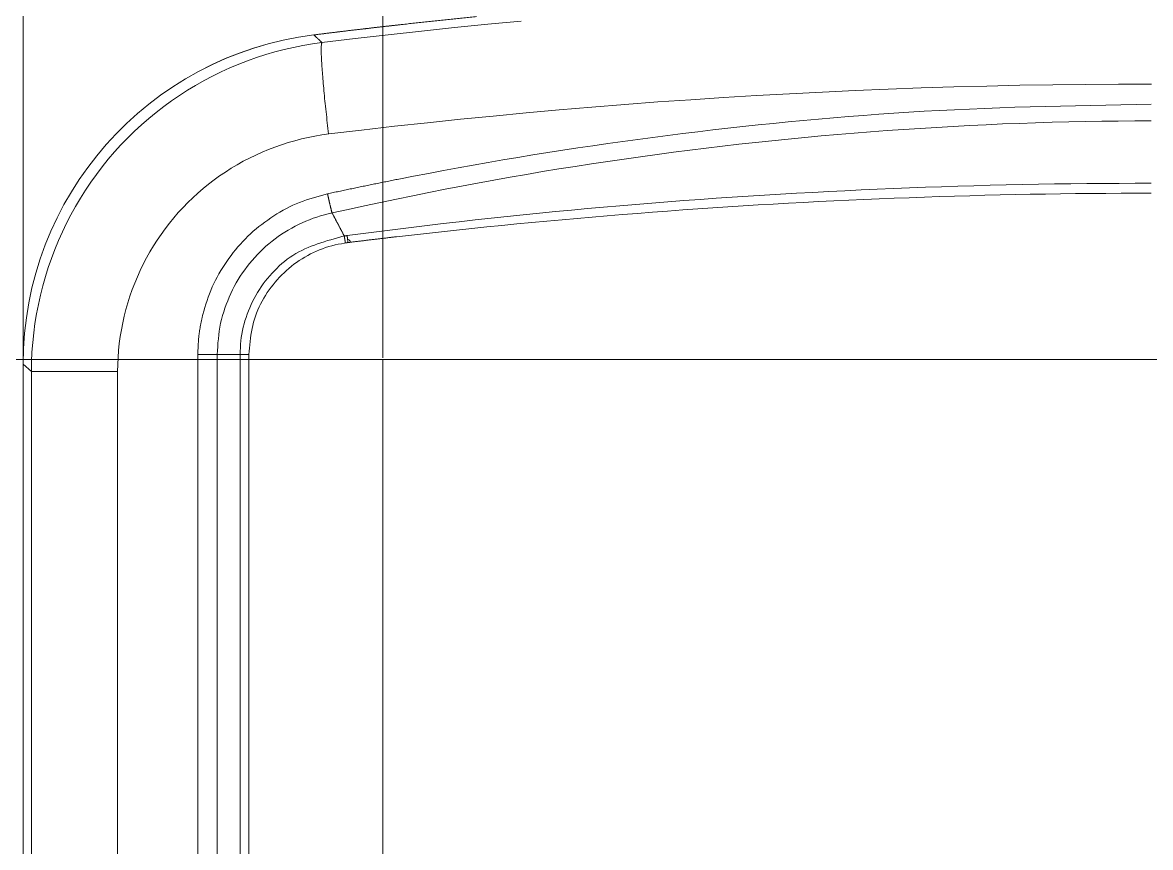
# Model space of a CAD drawing. Header units: inches. Extents: x 0 to 40, y 35.9 to 64.1.
# Drawn here: x 5.11 to 7.827, y 51.388 to 53.375 of the extents above; entities that cross this region are included whole.
import ezdxf

# ---------------------------------------------------------------- set-up
doc = ezdxf.new("R2010")
doc.units = ezdxf.units.IN
doc.header["$MEASUREMENT"] = 0
doc.layers.add('1', color=7, linetype='Continuous')
doc.layers.add('2', color=7, linetype='Continuous')

# ---------------------------------------------------------------- blocks, each defined once
blk = doc.blocks.new('block 726')
at = {"layer": '1', "color": 43, "lineweight": 18, "true_color": 0xccb266}
blk.add_open_spline([(5.8999, 52.8466), (5.8985, 52.8487), (5.897, 52.8506), (5.8954, 52.8526)], degree=3, dxfattribs=at)
blk = doc.blocks.new('block 2891')
at = {"layer": '2', "color": 80, "lineweight": 18, "true_color": 0x3fff00}
blk.add_lwpolyline([(5.1115, 52.5522), (5.1115, 49.2757)], dxfattribs=at)
blk = doc.blocks.new('block 2908')
at = {"layer": '2', "color": 7, "lineweight": 18, "true_color": 0xffffff}
blk.add_lwpolyline([(5.579, 49.7063), (5.579, 52.5751)], dxfattribs=at)
blk = doc.blocks.new('block 2913')
at = {"layer": '2', "color": 7, "lineweight": 18, "true_color": 0xffffff}
blk.add_lwpolyline([(5.655, 52.5751), (5.655, 49.7063)], dxfattribs=at)
blk = doc.blocks.new('block 2914')
at = {"layer": '2', "color": 7, "lineweight": 18, "true_color": 0xffffff}
blk.add_lwpolyline([(5.579, 52.5751), (5.5324, 52.5751)], dxfattribs=at)
blk = doc.blocks.new('block 2916')
at = {"layer": '2', "color": 7, "lineweight": 18, "true_color": 0xffffff}
blk.add_lwpolyline([(5.1115, 52.5522), (5.1313, 52.5346)], dxfattribs=at)
blk = doc.blocks.new('block 2925')
at = {"layer": '2', "color": 7, "lineweight": 18, "true_color": 0xffffff}
blk.add_lwpolyline([(5.3391, 52.5346), (5.1313, 52.5346)], dxfattribs=at)
blk = doc.blocks.new('block 2926')
at = {"layer": '2', "color": 7, "lineweight": 18, "true_color": 0xffffff}
blk.add_lwpolyline([(5.5323, 49.7063), (5.5323, 52.5751)], dxfattribs=at)
blk = doc.blocks.new('block 2929')
at = {"layer": '2', "color": 7, "lineweight": 18, "true_color": 0xffffff}
blk.add_lwpolyline([(5.1115, 49.4211), (5.1115, 52.5522)], dxfattribs=at)
blk = doc.blocks.new('block 2932')
at = {"layer": '2', "color": 7, "lineweight": 18, "true_color": 0xffffff}
blk.add_lwpolyline([(5.9781, 52.563), (9.68, 52.563)], dxfattribs=at)
blk = doc.blocks.new('block 2942')
at = {"layer": '2', "color": 7, "lineweight": 18, "true_color": 0xffffff}
blk.add_lwpolyline([(5.1313, 49.4211), (5.1313, 52.5346)], dxfattribs=at)
blk = doc.blocks.new('block 2944')
at = {"layer": '2', "color": 7, "lineweight": 18, "true_color": 0xffffff}
blk.add_lwpolyline([(5.3391, 52.5346), (5.3391, 49.4027)], dxfattribs=at)
blk = doc.blocks.new('block 2948')
at = {"layer": '2', "color": 7, "lineweight": 18, "true_color": 0xffffff}
blk.add_lwpolyline([(5.9781, 52.563), (5.9781, 49.5341)], dxfattribs=at)
blk = doc.blocks.new('block 2949')
at = {"layer": '2', "color": 7, "lineweight": 18, "true_color": 0xffffff}
blk.add_lwpolyline([(5.6339, 49.7063), (5.6339, 52.5751)], dxfattribs=at)
blk = doc.blocks.new('block 2959')
at = {"layer": '2', "color": 7, "lineweight": 18, "true_color": 0xffffff}
blk.add_open_spline([(6.0117, 53.3688), (5.945, 53.3613), (5.8783, 53.3534), (5.8117, 53.3451)], degree=3, dxfattribs=at)
blk = doc.blocks.new('block 2968')
at = {"layer": '2', "color": 80, "lineweight": 18, "true_color": 0x3fff00}
blk.add_open_spline([(5.8116, 53.3451), (5.4116, 53.2952), (5.1115, 52.9553), (5.1115, 52.5522)], degree=3, dxfattribs=at)
blk = doc.blocks.new('block 2974')
at = {"layer": '2', "color": 7, "lineweight": 18, "true_color": 0xffffff}
blk.add_open_spline([(5.8117, 53.3451), (5.4116, 53.2952), (5.1115, 52.9553), (5.1115, 52.5522)], degree=3, dxfattribs=at)
blk = doc.blocks.new('block 3022')
at = {"layer": '2', "color": 7, "lineweight": 18, "true_color": 0xffffff}
blk.add_lwpolyline([(7.8293, 53.2268), (7.7501, 53.2266), (7.6708, 53.226), (7.5915, 53.2251), (7.5122, 53.2237), (7.433, 53.222), (7.3537, 53.2199), (7.2744, 53.2174), (7.1952, 53.2145), (7.1159, 53.2112), (7.0366, 53.2075), (6.9574, 53.2035), (6.8781, 53.1991), (6.7988, 53.1942), (6.7195, 53.189), (6.6403, 53.1835), (6.561, 53.1775), (6.4817, 53.1711), (6.4025, 53.1644), (6.3232, 53.1573), (6.2439, 53.1497), (6.1647, 53.1418), (6.0854, 53.1336), (6.0061, 53.1249), (5.9268, 53.1158), (5.8476, 53.1064)], dxfattribs=at)
blk = doc.blocks.new('block 3088')
at = {"layer": '2', "color": 7, "lineweight": 18, "true_color": 0xffffff}
blk.add_lwpolyline([(5.8556, 52.9162), (5.8464, 52.914), (5.8372, 52.9117), (5.828, 52.9092), (5.819, 52.9064), (5.81, 52.9033), (5.8012, 52.8999), (5.7924, 52.8963), (5.7837, 52.8925), (5.7751, 52.8885), (5.7667, 52.8842), (5.7583, 52.8797), (5.7501, 52.875), (5.742, 52.87), (5.734, 52.8649), (5.7261, 52.8595), (5.7184, 52.8538), (5.7109, 52.848), (5.7035, 52.842), (5.6963, 52.8358), (5.6892, 52.8294), (5.6824, 52.8227), (5.6757, 52.8159), (5.6692, 52.809), (5.6629, 52.8018), (5.6568, 52.7945), (5.6509, 52.7871), (5.6452, 52.7795), (5.6397, 52.7717), (5.6345, 52.7638), (5.6295, 52.7557), (5.6247, 52.7475), (5.6201, 52.7392), (5.6158, 52.7308), (5.6117, 52.7222), (5.6078, 52.7136), (5.6042, 52.7048), (5.6007, 52.696), (5.5975, 52.6871), (5.5946, 52.678), (5.5918, 52.6689), (5.5894, 52.6597), (5.5872, 52.6505), (5.5854, 52.6412), (5.5838, 52.6318), (5.5826, 52.6224), (5.5816, 52.613), (5.5807, 52.6036), (5.5801, 52.5941), (5.5795, 52.5846), (5.579, 52.5751)], dxfattribs=at)
blk = doc.blocks.new('block 3096')
at = {"layer": '2', "color": 7, "lineweight": 18, "true_color": 0xffffff}
blk.add_open_spline([(5.655, 52.5751), (5.6548, 52.5751), (5.6547, 52.5751), (5.6547, 52.5751), (5.6546, 52.5751), (5.6545, 52.5751), (5.6545, 52.5751), (5.6544, 52.5751), (5.6542, 52.5751), (5.6542, 52.5751), (5.6541, 52.5751), (5.6539, 52.5751), (5.6539, 52.5751), (5.6539, 52.5751), (5.6537, 52.5751), (5.6537, 52.5751), (5.6537, 52.5751), (5.6534, 52.5751), (5.6534, 52.5751), (5.6534, 52.5751), (5.6532, 52.5751), (5.6532, 52.5751), (5.6532, 52.5751), (5.6529, 52.5751), (5.6529, 52.5751), (5.6529, 52.5751), (5.6526, 52.5751), (5.6526, 52.5751), (5.6526, 52.5751), (5.6524, 52.5751), (5.6524, 52.5751), (5.6524, 52.5751), (5.652, 52.5751), (5.652, 52.5751), (5.652, 52.5751), (5.6517, 52.5751), (5.6517, 52.5751), (5.6517, 52.5751), (5.6514, 52.5751), (5.6514, 52.5751), (5.6514, 52.5751), (5.651, 52.5751), (5.651, 52.5751), (5.651, 52.5751), (5.6506, 52.5751), (5.6506, 52.5751), (5.6506, 52.5751), (5.6502, 52.5751), (5.6502, 52.5751), (5.6502, 52.5751), (5.6498, 52.5751), (5.6498, 52.5751), (5.6498, 52.5751), (5.6494, 52.5751), (5.6494, 52.5751), (5.6494, 52.5751), (5.649, 52.5751), (5.649, 52.5751), (5.649, 52.5751), (5.6485, 52.5751), (5.6485, 52.5751), (5.6485, 52.5751), (5.648, 52.5751), (5.648, 52.5751), (5.648, 52.5751), (5.6475, 52.5751), (5.6475, 52.5751), (5.6475, 52.5751), (5.647, 52.5751), (5.647, 52.5751), (5.647, 52.5751), (5.6465, 52.5751), (5.6465, 52.5751), (5.6465, 52.5751), (5.646, 52.5751), (5.646, 52.5751), (5.646, 52.5751), (5.6454, 52.5751), (5.6454, 52.5751), (5.6454, 52.5751), (5.6449, 52.5751), (5.6449, 52.5751), (5.6449, 52.5751), (5.6443, 52.5751), (5.6443, 52.5751), (5.6443, 52.5751), (5.6437, 52.5751), (5.6437, 52.5751), (5.6437, 52.5751), (5.6431, 52.5751), (5.6431, 52.5751), (5.6431, 52.5751), (5.6425, 52.5751), (5.6425, 52.5751), (5.6425, 52.5751), (5.6418, 52.5751), (5.6418, 52.5751), (5.6418, 52.5751), (5.6412, 52.5751), (5.6412, 52.5751), (5.6412, 52.5751), (5.6405, 52.5751), (5.6405, 52.5751), (5.6405, 52.5751), (5.6398, 52.5751), (5.6398, 52.5751), (5.6398, 52.5751), (5.6392, 52.5751), (5.6392, 52.5751), (5.6392, 52.5751), (5.6384, 52.5751), (5.6384, 52.5751), (5.6384, 52.5751), (5.6377, 52.5751), (5.6377, 52.5751), (5.6377, 52.5751), (5.637, 52.5751), (5.637, 52.5751), (5.637, 52.5751), (5.6362, 52.5751), (5.6362, 52.5751), (5.6362, 52.5751), (5.6355, 52.5751), (5.6355, 52.5751), (5.6355, 52.5751), (5.6347, 52.5751), (5.6347, 52.5751), (5.6347, 52.5751), (5.6339, 52.5751), (5.6339, 52.5751)], degree=3, knots=[0, 0, 0, 0, 1, 1, 1, 2, 2, 2, 3, 3, 3, 4, 4, 4, 5, 5, 5, 6, 6, 6, 7, 7, 7, 8, 8, 8, 9, 9, 9, 10, 10, 10, 11, 11, 11, 12, 12, 12, 13, 13, 13, 14, 14, 14, 15, 15, 15, 16, 16, 16, 17, 17, 17, 18, 18, 18, 19, 19, 19, 20, 20, 20, 21, 21, 21, 22, 22, 22, 23, 23, 23, 24, 24, 24, 25, 25, 25, 26, 26, 26, 27, 27, 27, 28, 28, 28, 29, 29, 29, 30, 30, 30, 31, 31, 31, 32, 32, 32, 33, 33, 33, 34, 34, 34, 35, 35, 35, 36, 36, 36, 37, 37, 37, 38, 38, 38, 39, 39, 39, 40, 40, 40, 41, 41, 41, 42, 42, 42, 43, 43, 43, 43], dxfattribs=at)
blk = doc.blocks.new('block 3101')
at = {"layer": '2', "color": 7, "lineweight": 18, "true_color": 0xffffff}
blk.add_lwpolyline([(5.8936, 52.8448), (5.8859, 52.8435), (5.8781, 52.8422), (5.8704, 52.8407), (5.8627, 52.8391), (5.8551, 52.8372), (5.8475, 52.8351), (5.84, 52.8327), (5.8326, 52.8301), (5.8253, 52.8272), (5.8181, 52.8242), (5.8109, 52.8209), (5.8038, 52.8174), (5.7969, 52.8138), (5.79, 52.81), (5.7833, 52.8059), (5.7767, 52.8017), (5.7702, 52.7972), (5.7638, 52.7926), (5.7576, 52.7878), (5.7515, 52.7828), (5.7456, 52.7777), (5.7398, 52.7723), (5.7342, 52.7669), (5.7287, 52.7612), (5.7234, 52.7554), (5.7183, 52.7494), (5.7133, 52.7433), (5.7085, 52.7371), (5.7039, 52.7307), (5.6994, 52.7242), (5.6952, 52.7175), (5.6911, 52.7107), (5.6872, 52.7038), (5.6835, 52.6968), (5.68, 52.6897), (5.6768, 52.6825), (5.6738, 52.6752), (5.671, 52.6678), (5.6686, 52.6604), (5.6664, 52.6528), (5.6644, 52.6452), (5.6628, 52.6376), (5.6613, 52.6299), (5.66, 52.6221), (5.6589, 52.6144), (5.658, 52.6065), (5.6571, 52.5987), (5.6564, 52.5908), (5.6557, 52.583), (5.655, 52.5751)], dxfattribs=at)
blk = doc.blocks.new('block 3109')
at = {"layer": '2', "color": 80, "lineweight": 18, "true_color": 0x3fff00}
blk.add_lwpolyline([(5.9399, 53.3605), (5.9416, 53.3607), (5.9433, 53.3609), (5.9451, 53.3612), (5.9468, 53.3613), (5.9486, 53.3615), (5.9503, 53.3618), (5.952, 53.3619), (5.9538, 53.3622), (5.9555, 53.3624), (5.9573, 53.3626), (5.959, 53.3628), (5.9608, 53.363), (5.9625, 53.3632), (5.9642, 53.3634), (5.966, 53.3636), (5.9677, 53.3638), (5.9695, 53.364), (5.9712, 53.3642), (5.9729, 53.3644), (5.9747, 53.3646), (5.9764, 53.3648), (5.9782, 53.365), (5.9799, 53.3651), (5.9817, 53.3654), (5.9834, 53.3656), (5.9851, 53.3658), (5.9869, 53.3659), (5.9886, 53.3661), (5.9903, 53.3664), (5.9921, 53.3665), (5.9938, 53.3667), (5.9956, 53.3669), (5.9973, 53.3671), (5.9991, 53.3673), (6.0008, 53.3675), (6.0025, 53.3677), (6.0043, 53.3679), (6.006, 53.3681), (6.0078, 53.3683), (6.0095, 53.3685), (6.0113, 53.3687), (6.013, 53.3689), (6.0147, 53.3691), (6.0165, 53.3693), (6.0182, 53.3695), (6.02, 53.3697), (6.0217, 53.3699), (6.0235, 53.3701), (6.0252, 53.3703), (6.0269, 53.3705)], dxfattribs=at)
blk = doc.blocks.new('block 3113')
at = {"layer": '2', "color": 80, "lineweight": 18, "true_color": 0x3fff00}
blk.add_lwpolyline([(5.9309, 53.3595), (5.9311, 53.3595), (5.9313, 53.3595), (5.9315, 53.3596), (5.9317, 53.3596), (5.9318, 53.3596), (5.932, 53.3596), (5.9322, 53.3596), (5.9324, 53.3597), (5.9325, 53.3597), (5.9327, 53.3597), (5.9329, 53.3597), (5.9331, 53.3597), (5.9333, 53.3598), (5.9334, 53.3598), (5.9336, 53.3598), (5.9338, 53.3598), (5.934, 53.3598), (5.9341, 53.3599), (5.9343, 53.3599), (5.9345, 53.3599), (5.9347, 53.3599), (5.9349, 53.3599), (5.935, 53.36), (5.9352, 53.36), (5.9354, 53.36), (5.9356, 53.36), (5.9358, 53.3601), (5.9359, 53.3601), (5.9361, 53.3601), (5.9363, 53.3601), (5.9365, 53.3601), (5.9366, 53.3602), (5.9368, 53.3602), (5.937, 53.3602), (5.9372, 53.3602), (5.9374, 53.3602), (5.9375, 53.3603), (5.9377, 53.3603), (5.9379, 53.3603), (5.9381, 53.3603), (5.9382, 53.3603), (5.9384, 53.3604), (5.9386, 53.3604), (5.9388, 53.3604), (5.939, 53.3604), (5.9391, 53.3605), (5.9393, 53.3605), (5.9395, 53.3605), (5.9397, 53.3605), (5.9399, 53.3605)], dxfattribs=at)
blk = doc.blocks.new('block 3120')
at = {"layer": '2', "color": 80, "lineweight": 18, "true_color": 0x3fff00}
blk.add_lwpolyline([(5.8116, 53.3451), (5.814, 53.3454), (5.8164, 53.3456), (5.8188, 53.346), (5.8212, 53.3463), (5.8235, 53.3465), (5.8259, 53.3468), (5.8283, 53.3471), (5.8307, 53.3474), (5.8331, 53.3477), (5.8355, 53.348), (5.8379, 53.3483), (5.8402, 53.3486), (5.8426, 53.3489), (5.845, 53.3492), (5.8474, 53.3495), (5.8498, 53.3498), (5.8522, 53.3501), (5.8546, 53.3504), (5.857, 53.3506), (5.8593, 53.3509), (5.8617, 53.3512), (5.8641, 53.3515), (5.8665, 53.3518), (5.8689, 53.3521), (5.8713, 53.3524), (5.8736, 53.3527), (5.876, 53.353), (5.8784, 53.3532), (5.8808, 53.3535), (5.8832, 53.3538), (5.8856, 53.3541), (5.888, 53.3544), (5.8904, 53.3547), (5.8927, 53.355), (5.8951, 53.3553), (5.8975, 53.3555), (5.8999, 53.3558), (5.9023, 53.3561), (5.9047, 53.3564), (5.9071, 53.3567), (5.9095, 53.357), (5.9118, 53.3572), (5.9142, 53.3575), (5.9166, 53.3578), (5.919, 53.3581), (5.9214, 53.3584), (5.9238, 53.3587), (5.9262, 53.3589), (5.9286, 53.3592), (5.9309, 53.3595)], dxfattribs=at)
blk = doc.blocks.new('block 3137')
at = {"layer": '2', "color": 7, "lineweight": 18, "true_color": 0xffffff}
blk.add_lwpolyline([(5.1313, 52.5346), (5.1317, 52.5579), (5.1327, 52.5811), (5.1344, 52.6043), (5.1368, 52.6274), (5.1399, 52.6503), (5.1436, 52.6732), (5.148, 52.6959), (5.153, 52.7184), (5.1587, 52.7408), (5.165, 52.763), (5.172, 52.785), (5.1795, 52.8068), (5.1877, 52.8283), (5.1965, 52.8496), (5.2059, 52.8706), (5.2159, 52.8914), (5.2265, 52.9119), (5.2376, 52.932), (5.2494, 52.9518), (5.2617, 52.9713), (5.2745, 52.9905), (5.288, 53.0092), (5.302, 53.0276), (5.3165, 53.0456), (5.3316, 53.0631), (5.3471, 53.0802), (5.3632, 53.0969), (5.3797, 53.113), (5.3966, 53.1286), (5.414, 53.1438), (5.4318, 53.1584), (5.45, 53.1725), (5.4686, 53.1861), (5.4877, 53.1991), (5.5071, 53.2116), (5.5269, 53.2236), (5.5471, 53.235), (5.5676, 53.2458), (5.5884, 53.256), (5.6094, 53.2656), (5.6306, 53.2746), (5.6521, 53.2829), (5.6738, 53.2906), (5.6957, 53.2977), (5.7178, 53.3041), (5.7401, 53.3099), (5.7626, 53.3151), (5.7853, 53.3196), (5.8081, 53.3235), (5.8312, 53.3267)], dxfattribs=at)
blk = doc.blocks.new('block 3138')
at = {"layer": '2', "color": 7, "lineweight": 18, "true_color": 0xffffff}
blk.add_lwpolyline([(5.8312, 53.3267), (5.9111, 53.3363), (5.991, 53.3454), (6.0709, 53.3542), (6.1508, 53.3627), (6.2307, 53.3707), (6.3107, 53.3783)], dxfattribs=at)
blk = doc.blocks.new('block 3140')
at = {"layer": '2', "color": 7, "lineweight": 18, "true_color": 0xffffff}
blk.add_lwpolyline([(5.8314, 53.3267), (5.8311, 53.3264), (5.8308, 53.3258), (5.8306, 53.3251), (5.8304, 53.3241), (5.8302, 53.3229), (5.83, 53.3216), (5.8298, 53.32), (5.8297, 53.3182), (5.8296, 53.3162), (5.8296, 53.314), (5.8295, 53.3117), (5.8295, 53.3091), (5.8295, 53.3064), (5.8296, 53.3034), (5.8296, 53.3003), (5.8297, 53.297), (5.8299, 53.2936), (5.83, 53.2899), (5.8302, 53.2861), (5.8304, 53.2821), (5.8306, 53.278), (5.8309, 53.2736), (5.8312, 53.2692), (5.8315, 53.2645), (5.8318, 53.2597), (5.8322, 53.2548), (5.8326, 53.2497), (5.833, 53.2445), (5.8334, 53.2391), (5.8339, 53.2336), (5.8344, 53.228), (5.8349, 53.2223), (5.8354, 53.2164), (5.836, 53.2105), (5.8365, 53.2045), (5.8371, 53.1983), (5.8377, 53.1921), (5.8384, 53.1858), (5.839, 53.1795), (5.8397, 53.1731), (5.8404, 53.1666), (5.8411, 53.16), (5.8418, 53.1534), (5.8426, 53.1468), (5.8433, 53.1401), (5.8441, 53.1334), (5.8449, 53.1267), (5.8457, 53.1199), (5.8465, 53.1131), (5.8473, 53.1064)], dxfattribs=at)
blk = doc.blocks.new('block 3147')
at = {"layer": '2', "color": 7, "lineweight": 18, "true_color": 0xffffff}
blk.add_lwpolyline([(6.0162, 52.9977), (6.052, 53.0046), (6.0878, 53.0113), (6.1236, 53.0181), (6.1595, 53.0247), (6.1954, 53.0313), (6.2313, 53.0376), (6.2672, 53.0439), (6.3032, 53.0499), (6.3392, 53.0558), (6.3752, 53.0616), (6.4113, 53.0672), (6.4473, 53.0727), (6.4834, 53.0781), (6.5195, 53.0833), (6.5557, 53.0884), (6.5918, 53.0933), (6.628, 53.0982), (6.6642, 53.1028), (6.7003, 53.1074), (6.7366, 53.1118), (6.7728, 53.1161), (6.8091, 53.1202), (6.8454, 53.1242), (6.8816, 53.1281), (6.918, 53.1318), (6.9543, 53.1354), (6.9906, 53.1389), (7.027, 53.1422), (7.0633, 53.1454), (7.0997, 53.1484), (7.1361, 53.1512), (7.1725, 53.1539), (7.2089, 53.1565), (7.2453, 53.1588), (7.2818, 53.161), (7.3182, 53.1631), (7.3547, 53.1649), (7.3911, 53.1666), (7.4276, 53.1681), (7.4641, 53.1695), (7.5006, 53.1707), (7.537, 53.1718), (7.5735, 53.1728), (7.61, 53.1738), (7.6465, 53.1746), (7.683, 53.1754), (7.7195, 53.1761), (7.756, 53.1768), (7.7925, 53.1774), (7.829, 53.1781)], dxfattribs=at)
blk = doc.blocks.new('block 3148')
at = {"layer": '2', "color": 7, "lineweight": 18, "true_color": 0xffffff}
blk.add_lwpolyline([(5.8556, 52.9162), (5.8554, 52.9169), (5.8552, 52.9176), (5.855, 52.9183), (5.8548, 52.919), (5.8546, 52.9198), (5.8544, 52.9205), (5.8542, 52.9213), (5.854, 52.9221), (5.8538, 52.9229), (5.8536, 52.9237), (5.8534, 52.9245), (5.8532, 52.9253), (5.853, 52.9262), (5.8528, 52.9271), (5.8525, 52.9279), (5.8523, 52.9288), (5.8521, 52.9297), (5.8519, 52.9306), (5.8517, 52.9315), (5.8514, 52.9324), (5.8512, 52.9333), (5.851, 52.9343), (5.8508, 52.9352), (5.8505, 52.9362), (5.8503, 52.9371), (5.8501, 52.9381), (5.8499, 52.9391), (5.8496, 52.9401), (5.8494, 52.941), (5.8492, 52.942), (5.8489, 52.943), (5.8487, 52.944), (5.8485, 52.945), (5.8482, 52.9461), (5.848, 52.9471), (5.8478, 52.9481), (5.8476, 52.9491), (5.8473, 52.9501), (5.8471, 52.9511), (5.8469, 52.9522), (5.8466, 52.9532), (5.8464, 52.9542), (5.8462, 52.9552), (5.8459, 52.9563), (5.8457, 52.9573), (5.8455, 52.9583), (5.8453, 52.9593), (5.8451, 52.9603), (5.8448, 52.9613), (5.8446, 52.9623)], dxfattribs=at)
blk = doc.blocks.new('block 3162')
at = {"layer": '2', "color": 7, "lineweight": 18, "true_color": 0xffffff}
blk.add_lwpolyline([(5.8476, 53.1064), (5.8309, 53.1041), (5.8143, 53.1013), (5.7979, 53.0981), (5.7816, 53.0944), (5.7655, 53.0902), (5.7495, 53.0856), (5.7336, 53.0805), (5.7179, 53.075), (5.7023, 53.069), (5.6869, 53.0626), (5.6717, 53.0557), (5.6566, 53.0484), (5.6417, 53.0406), (5.6271, 53.0324), (5.6127, 53.0238), (5.5986, 53.0148), (5.5848, 53.0054), (5.5713, 52.9957), (5.558, 52.9855), (5.5451, 52.975), (5.5324, 52.9641), (5.5201, 52.9528), (5.5081, 52.9412), (5.4965, 52.9292), (5.4851, 52.9169), (5.4742, 52.9042), (5.4636, 52.8913), (5.4534, 52.878), (5.4436, 52.8645), (5.4342, 52.8506), (5.4252, 52.8366), (5.4167, 52.8222), (5.4085, 52.8077), (5.4008, 52.7929), (5.3935, 52.7779), (5.3867, 52.7627), (5.3802, 52.7472), (5.3743, 52.7317), (5.3688, 52.7159), (5.3637, 52.7), (5.3591, 52.6839), (5.3549, 52.6677), (5.3513, 52.6514), (5.3481, 52.635), (5.3453, 52.6184), (5.3431, 52.6018), (5.3413, 52.5851), (5.3401, 52.5683), (5.3393, 52.5515), (5.3391, 52.5346)], dxfattribs=at)
blk = doc.blocks.new('block 3226')
at = {"layer": '2', "color": 7, "lineweight": 18, "true_color": 0xffffff}
blk.add_lwpolyline([(5.8116, 53.3451), (5.812, 53.3447), (5.8124, 53.3443), (5.8128, 53.344), (5.8132, 53.3436), (5.8136, 53.3432), (5.814, 53.3429), (5.8144, 53.3425), (5.8148, 53.3421), (5.8151, 53.3418), (5.8155, 53.3414), (5.8159, 53.341), (5.8163, 53.3407), (5.8167, 53.3403), (5.8171, 53.3399), (5.8175, 53.3396), (5.8179, 53.3392), (5.8183, 53.3388), (5.8187, 53.3385), (5.8191, 53.3381), (5.8195, 53.3377), (5.8199, 53.3374), (5.8202, 53.337), (5.8206, 53.3366), (5.821, 53.3362), (5.8214, 53.3359), (5.8218, 53.3355), (5.8222, 53.3351), (5.8226, 53.3348), (5.823, 53.3344), (5.8234, 53.334), (5.8237, 53.3337), (5.8241, 53.3333), (5.8245, 53.3329), (5.8249, 53.3326), (5.8253, 53.3322), (5.8257, 53.3318), (5.8261, 53.3315), (5.8265, 53.3311), (5.8269, 53.3307), (5.8273, 53.3304), (5.8277, 53.33), (5.8281, 53.3296), (5.8284, 53.3293), (5.8288, 53.3289), (5.8292, 53.3285), (5.8296, 53.3282), (5.83, 53.3278), (5.8304, 53.3274), (5.8308, 53.3271), (5.8312, 53.3267)], dxfattribs=at)
blk = doc.blocks.new('block 3244')
at = {"layer": '2', "color": 7, "lineweight": 18, "true_color": 0xffffff}
blk.add_lwpolyline([(5.5323, 52.5751), (5.5323, 52.577), (5.5324, 52.579), (5.5324, 52.5809), (5.5325, 52.5829), (5.5326, 52.5848), (5.5326, 52.5868), (5.5327, 52.5887), (5.5328, 52.5907), (5.5329, 52.5926), (5.5329, 52.5946), (5.533, 52.5965), (5.5331, 52.5984), (5.5332, 52.6004), (5.5333, 52.6023), (5.5335, 52.6043), (5.5336, 52.6062), (5.5337, 52.6081), (5.5339, 52.6101), (5.534, 52.612), (5.5342, 52.6139), (5.5344, 52.6159), (5.5346, 52.6178), (5.5348, 52.6197), (5.535, 52.6217), (5.5352, 52.6236), (5.5355, 52.6255), (5.5357, 52.6275), (5.536, 52.6294), (5.5363, 52.6313), (5.5366, 52.6332), (5.5369, 52.6351), (5.5372, 52.637), (5.5375, 52.639), (5.5379, 52.6409), (5.5382, 52.6428), (5.5386, 52.6447), (5.5389, 52.6466), (5.5393, 52.6485), (5.5397, 52.6504), (5.5401, 52.6523), (5.5405, 52.6542), (5.5409, 52.6561), (5.5412, 52.658), (5.5417, 52.6599), (5.5421, 52.6618), (5.5425, 52.6637), (5.5429, 52.6657), (5.5433, 52.6676), (5.5437, 52.6694), (5.5441, 52.6714)], dxfattribs=at)
blk = doc.blocks.new('block 3246')
at = {"layer": '2', "color": 7, "lineweight": 18, "true_color": 0xffffff}
blk.add_lwpolyline([(6.2038, 53.3891), (6.1999, 53.3888), (6.1961, 53.3884), (6.1922, 53.388), (6.1884, 53.3876), (6.1846, 53.3872), (6.1807, 53.3868), (6.1769, 53.3864), (6.173, 53.386), (6.1692, 53.3856), (6.1653, 53.3853), (6.1615, 53.3849), (6.1577, 53.3845), (6.1538, 53.3841), (6.15, 53.3837), (6.1461, 53.3833), (6.1423, 53.3829), (6.1385, 53.3825), (6.1346, 53.3821), (6.1308, 53.3817), (6.1269, 53.3813), (6.1231, 53.3809), (6.1192, 53.3804), (6.1154, 53.38), (6.1116, 53.3797), (6.1077, 53.3792), (6.1039, 53.3788), (6.1, 53.3784), (6.0962, 53.378), (6.0924, 53.3776), (6.0885, 53.3772), (6.0847, 53.3768), (6.0808, 53.3764), (6.077, 53.3759), (6.0732, 53.3755), (6.0693, 53.3751), (6.0655, 53.3747), (6.0616, 53.3743), (6.0578, 53.3739), (6.0539, 53.3734), (6.0501, 53.373), (6.0463, 53.3726), (6.0424, 53.3722), (6.0386, 53.3717), (6.0347, 53.3713), (6.0309, 53.3709), (6.0271, 53.3705), (6.0232, 53.37), (6.0194, 53.3696), (6.0156, 53.3692), (6.0117, 53.3688)], dxfattribs=at)
blk = doc.blocks.new('block 3255')
at = {"layer": '2', "color": 7, "lineweight": 18, "true_color": 0xffffff}
blk.add_lwpolyline([(5.5441, 52.6714), (5.5465, 52.6798), (5.549, 52.6883), (5.5515, 52.6967), (5.5543, 52.7051), (5.5571, 52.7134), (5.5602, 52.7216), (5.5636, 52.7298), (5.5671, 52.7379), (5.5708, 52.7459), (5.5747, 52.7539), (5.5788, 52.7617), (5.583, 52.7695), (5.5875, 52.7772), (5.5921, 52.7847), (5.5969, 52.7922), (5.6018, 52.7995), (5.6069, 52.8068), (5.6122, 52.8139), (5.6176, 52.8209), (5.6231, 52.8277), (5.6288, 52.8345), (5.6347, 52.8411), (5.6406, 52.8475), (5.6468, 52.8539), (5.653, 52.86), (5.6594, 52.8661), (5.6659, 52.872), (5.6726, 52.8777), (5.6794, 52.8833), (5.6863, 52.8887), (5.6933, 52.894), (5.7005, 52.8992), (5.7077, 52.9042), (5.7151, 52.909), (5.7226, 52.9137), (5.7301, 52.9182), (5.7378, 52.9226), (5.7456, 52.9268), (5.7534, 52.9308), (5.7613, 52.9346), (5.7693, 52.9382), (5.7775, 52.9415), (5.7857, 52.9447), (5.7939, 52.9476), (5.8023, 52.9504), (5.8107, 52.9529), (5.8191, 52.9554), (5.8276, 52.9578), (5.8361, 52.9601), (5.8446, 52.9623)], dxfattribs=at)
blk = doc.blocks.new('block 3260')
at = {"layer": '2', "color": 7, "lineweight": 18, "true_color": 0xffffff}
blk.add_lwpolyline([(5.8446, 52.9623), (5.848, 52.9631), (5.8515, 52.9638), (5.8549, 52.9645), (5.8583, 52.9653), (5.8618, 52.966), (5.8652, 52.9667), (5.8686, 52.9674), (5.872, 52.9682), (5.8755, 52.9689), (5.8789, 52.9696), (5.8823, 52.9704), (5.8857, 52.9711), (5.8892, 52.9718), (5.8926, 52.9725), (5.896, 52.9733), (5.8995, 52.974), (5.9029, 52.9747), (5.9063, 52.9754), (5.9097, 52.9761), (5.9132, 52.9769), (5.9166, 52.9776), (5.92, 52.9783), (5.9234, 52.979), (5.9269, 52.9797), (5.9303, 52.9804), (5.9337, 52.9811), (5.9372, 52.9818), (5.9406, 52.9825), (5.944, 52.9832), (5.9475, 52.9839), (5.9509, 52.9846), (5.9543, 52.9853), (5.9578, 52.986), (5.9612, 52.9867), (5.9646, 52.9874), (5.9681, 52.9881), (5.9715, 52.9888), (5.9749, 52.9895), (5.9784, 52.9902), (5.9818, 52.9909), (5.9852, 52.9915), (5.9887, 52.9922), (5.9921, 52.9929), (5.9955, 52.9936), (5.999, 52.9943), (6.0024, 52.995), (6.0058, 52.9957), (6.0093, 52.9964), (6.0127, 52.997), (6.0162, 52.9977)], dxfattribs=at)
blk = doc.blocks.new('block 3266')
at = {"layer": '2', "color": 7, "lineweight": 18, "true_color": 0xffffff}
blk.add_lwpolyline([(5.8556, 52.9162), (5.8562, 52.9151), (5.8568, 52.914), (5.8574, 52.9129), (5.8579, 52.9117), (5.8585, 52.9106), (5.8591, 52.9095), (5.8597, 52.9084), (5.8603, 52.9073), (5.8609, 52.9062), (5.8615, 52.9051), (5.8621, 52.904), (5.8627, 52.9029), (5.8632, 52.9017), (5.8638, 52.9006), (5.8644, 52.8995), (5.865, 52.8984), (5.8656, 52.8973), (5.8662, 52.8962), (5.8668, 52.8951), (5.8674, 52.894), (5.8679, 52.8929), (5.8685, 52.8918), (5.8691, 52.8907), (5.8697, 52.8896), (5.8703, 52.8884), (5.8709, 52.8873), (5.8715, 52.8862), (5.8721, 52.8851), (5.8726, 52.884), (5.8732, 52.8829), (5.8738, 52.8818), (5.8744, 52.8807), (5.875, 52.8796), (5.8756, 52.8785), (5.8762, 52.8773), (5.8768, 52.8762), (5.8774, 52.8751), (5.8779, 52.874), (5.8785, 52.8729), (5.8791, 52.8718), (5.8797, 52.8707), (5.8803, 52.8696), (5.8809, 52.8685), (5.8815, 52.8674), (5.8821, 52.8663), (5.8826, 52.8651), (5.8832, 52.864), (5.8838, 52.8629), (5.8844, 52.8618), (5.885, 52.8607)], dxfattribs=at)
blk = doc.blocks.new('block 3275')
at = {"layer": '2', "color": 7, "lineweight": 18, "true_color": 0xffffff}
blk.add_open_spline([(5.8936, 52.8448), (5.8937, 52.845), (5.8937, 52.8451), (5.8937, 52.8451), (5.8937, 52.8452), (5.8937, 52.8453), (5.8937, 52.8453), (5.8937, 52.8454), (5.8937, 52.8455), (5.8937, 52.8455), (5.8937, 52.8456), (5.8938, 52.8457), (5.8938, 52.8457), (5.8938, 52.8459), (5.8937, 52.846), (5.8937, 52.846), (5.8937, 52.846), (5.8937, 52.8462), (5.8937, 52.8462), (5.8937, 52.8462), (5.8937, 52.8464), (5.8937, 52.8464), (5.8937, 52.8464), (5.8937, 52.8466), (5.8937, 52.8466), (5.8937, 52.8466), (5.8937, 52.8469), (5.8937, 52.8469), (5.8937, 52.8469), (5.8937, 52.8471), (5.8937, 52.8471), (5.8937, 52.8471), (5.8937, 52.8474), (5.8937, 52.8474), (5.8937, 52.8474), (5.8936, 52.8477), (5.8936, 52.8477), (5.8936, 52.8477), (5.8936, 52.848), (5.8936, 52.848), (5.8936, 52.848), (5.8936, 52.8482), (5.8936, 52.8482), (5.8936, 52.8482), (5.8936, 52.8486), (5.8936, 52.8486), (5.8936, 52.8486), (5.8935, 52.8489), (5.8935, 52.8489), (5.8935, 52.8489), (5.8935, 52.8492), (5.8935, 52.8492), (5.8935, 52.8492), (5.8934, 52.8496), (5.8934, 52.8496), (5.8934, 52.8496), (5.8934, 52.85), (5.8934, 52.85), (5.8934, 52.85), (5.8934, 52.8503), (5.8934, 52.8503), (5.8934, 52.8503), (5.8933, 52.8507), (5.8933, 52.8507), (5.8933, 52.8507), (5.8932, 52.8511), (5.8932, 52.8511), (5.8932, 52.8511), (5.8932, 52.8515), (5.8932, 52.8515), (5.8932, 52.8515), (5.8931, 52.852), (5.8931, 52.852), (5.8931, 52.852), (5.8931, 52.8524), (5.8931, 52.8524), (5.8931, 52.8524), (5.893, 52.8529), (5.893, 52.8529), (5.893, 52.8529), (5.8929, 52.8533), (5.8929, 52.8533), (5.8929, 52.8533), (5.8929, 52.8538), (5.8929, 52.8538), (5.8929, 52.8538), (5.8928, 52.8543), (5.8928, 52.8543), (5.8928, 52.8543), (5.8927, 52.8548), (5.8927, 52.8548), (5.8927, 52.8548), (5.8927, 52.8553), (5.8927, 52.8553), (5.8927, 52.8553), (5.8926, 52.8559), (5.8926, 52.8559), (5.8926, 52.8559), (5.8925, 52.8564), (5.8925, 52.8564), (5.8925, 52.8564), (5.8924, 52.857), (5.8924, 52.857), (5.8924, 52.857), (5.8924, 52.8575), (5.8924, 52.8575), (5.8924, 52.8575), (5.8923, 52.8581), (5.8923, 52.8581), (5.8923, 52.8581), (5.8922, 52.8587), (5.8922, 52.8587), (5.8922, 52.8587), (5.8921, 52.8593), (5.8921, 52.8593), (5.8921, 52.8593), (5.8921, 52.8599), (5.8921, 52.8599), (5.8921, 52.8599), (5.892, 52.8605), (5.892, 52.8605), (5.892, 52.8605), (5.8919, 52.8611), (5.8919, 52.8611), (5.8919, 52.8611), (5.8918, 52.8617), (5.8918, 52.8617)], degree=3, knots=[0, 0, 0, 0, 1, 1, 1, 2, 2, 2, 3, 3, 3, 4, 4, 4, 5, 5, 5, 6, 6, 6, 7, 7, 7, 8, 8, 8, 9, 9, 9, 10, 10, 10, 11, 11, 11, 12, 12, 12, 13, 13, 13, 14, 14, 14, 15, 15, 15, 16, 16, 16, 17, 17, 17, 18, 18, 18, 19, 19, 19, 20, 20, 20, 21, 21, 21, 22, 22, 22, 23, 23, 23, 24, 24, 24, 25, 25, 25, 26, 26, 26, 27, 27, 27, 28, 28, 28, 29, 29, 29, 30, 30, 30, 31, 31, 31, 32, 32, 32, 33, 33, 33, 34, 34, 34, 35, 35, 35, 36, 36, 36, 37, 37, 37, 38, 38, 38, 39, 39, 39, 40, 40, 40, 41, 41, 41, 42, 42, 42, 42], dxfattribs=at)
blk = doc.blocks.new('block 3276')
at = {"layer": '2', "color": 7, "lineweight": 18, "true_color": 0xffffff}
blk.add_lwpolyline([(5.8918, 52.8617), (5.9304, 52.8667), (5.9689, 52.8717), (6.0074, 52.8766), (6.046, 52.8814), (6.0845, 52.8862), (6.1231, 52.8908), (6.1617, 52.8952), (6.2003, 52.8996), (6.239, 52.9038), (6.2776, 52.9079), (6.3163, 52.9119), (6.3549, 52.9158), (6.3936, 52.9195), (6.4323, 52.9232), (6.471, 52.9268), (6.5096, 52.9302), (6.5484, 52.9336), (6.5871, 52.9369), (6.6258, 52.94), (6.6645, 52.9431), (6.7033, 52.946), (6.742, 52.9488), (6.7808, 52.9516), (6.8196, 52.9542), (6.8583, 52.9567), (6.8971, 52.9592), (6.9359, 52.9615), (6.9747, 52.9637), (7.0135, 52.9658), (7.0523, 52.9679), (7.0911, 52.9698), (7.1299, 52.9717), (7.1687, 52.9734), (7.2076, 52.975), (7.2464, 52.9766), (7.2852, 52.978), (7.324, 52.9794), (7.3629, 52.9807), (7.4017, 52.9818), (7.4405, 52.9829), (7.4794, 52.9838), (7.5182, 52.9847), (7.5571, 52.9854), (7.5959, 52.986), (7.6348, 52.9865), (7.6736, 52.9868), (7.7125, 52.9872), (7.7513, 52.9874), (7.7902, 52.9876), (7.829, 52.9878)], dxfattribs=at)
blk = doc.blocks.new('block 3277')
at = {"layer": '2', "color": 7, "lineweight": 18, "true_color": 0xffffff}
blk.add_lwpolyline([(6.0108, 52.8589), (6.0085, 52.8586), (6.0062, 52.8583), (6.0038, 52.858), (6.0015, 52.8578), (5.9991, 52.8575), (5.9968, 52.8572), (5.9944, 52.8569), (5.9921, 52.8567), (5.9897, 52.8564), (5.9874, 52.8561), (5.985, 52.8558), (5.9827, 52.8556), (5.9804, 52.8553), (5.978, 52.855), (5.9757, 52.8547), (5.9733, 52.8545), (5.971, 52.8542), (5.9686, 52.8539), (5.9663, 52.8536), (5.9639, 52.8533), (5.9616, 52.8531), (5.9593, 52.8528), (5.9569, 52.8525), (5.9546, 52.8522), (5.9522, 52.852), (5.9499, 52.8517), (5.9475, 52.8514), (5.9452, 52.8511), (5.9428, 52.8508), (5.9405, 52.8505), (5.9382, 52.8503), (5.9358, 52.85), (5.9335, 52.8497), (5.9311, 52.8494), (5.9288, 52.8491), (5.9264, 52.8488), (5.9241, 52.8486), (5.9218, 52.8483), (5.9194, 52.848), (5.9171, 52.8477), (5.9147, 52.8474), (5.9124, 52.8471), (5.91, 52.8468), (5.9077, 52.8466), (5.9053, 52.8463), (5.903, 52.846), (5.9007, 52.8457), (5.8983, 52.8454), (5.896, 52.8451), (5.8936, 52.8448)], dxfattribs=at)
blk = doc.blocks.new('block 3278')
at = {"layer": '2', "color": 7, "lineweight": 18, "true_color": 0xffffff}
blk.add_lwpolyline([(7.829, 52.9638), (7.7926, 52.9637), (7.7562, 52.9635), (7.7197, 52.9633), (7.6833, 52.9631), (7.6468, 52.9627), (7.6104, 52.9623), (7.574, 52.9618), (7.5375, 52.9612), (7.5011, 52.9605), (7.4646, 52.9597), (7.4282, 52.9588), (7.3918, 52.9578), (7.3553, 52.9567), (7.3189, 52.9556), (7.2825, 52.9544), (7.2461, 52.953), (7.2097, 52.9517), (7.1732, 52.9502), (7.1368, 52.9486), (7.1004, 52.947), (7.064, 52.9453), (7.0276, 52.9435), (6.9912, 52.9416), (6.9548, 52.9396), (6.9184, 52.9376), (6.8821, 52.9354), (6.8457, 52.9332), (6.8093, 52.9309), (6.7729, 52.9285), (6.7366, 52.926), (6.7002, 52.9234), (6.6639, 52.9208), (6.6275, 52.918), (6.5912, 52.9152), (6.5549, 52.9123), (6.5185, 52.9094), (6.4822, 52.9063), (6.4459, 52.9032), (6.4096, 52.9), (6.3733, 52.8967), (6.337, 52.8933), (6.3008, 52.8898), (6.2645, 52.8862), (6.2282, 52.8825), (6.192, 52.8787), (6.1557, 52.8748), (6.1195, 52.8709), (6.0833, 52.8669), (6.0471, 52.8629), (6.0108, 52.8589)], dxfattribs=at)
blk = doc.blocks.new('block 3280')
at = {"layer": '2', "color": 7, "lineweight": 18, "true_color": 0xffffff}
blk.add_open_spline([(5.8879, 52.8441), (5.888, 52.8441), (5.8881, 52.8441), (5.8881, 52.8441), (5.8882, 52.8442), (5.8883, 52.8442), (5.8883, 52.8442), (5.8884, 52.8442), (5.8885, 52.8442), (5.8885, 52.8442), (5.8887, 52.8442), (5.8888, 52.8442), (5.8888, 52.8442), (5.8889, 52.8443), (5.889, 52.8443), (5.889, 52.8443), (5.8891, 52.8443), (5.8893, 52.8443), (5.8893, 52.8443), (5.8894, 52.8443), (5.8895, 52.8443), (5.8895, 52.8443), (5.8896, 52.8443), (5.8897, 52.8444), (5.8897, 52.8444), (5.8898, 52.8444), (5.8899, 52.8444), (5.8899, 52.8444), (5.8901, 52.8444), (5.8902, 52.8444), (5.8902, 52.8444), (5.8903, 52.8444), (5.8904, 52.8444), (5.8904, 52.8444), (5.8905, 52.8445), (5.8906, 52.8445), (5.8906, 52.8445), (5.8908, 52.8445), (5.8909, 52.8445), (5.8909, 52.8445), (5.891, 52.8445), (5.8911, 52.8445), (5.8911, 52.8445), (5.8912, 52.8445), (5.8913, 52.8445), (5.8913, 52.8445), (5.8915, 52.8446), (5.8916, 52.8446), (5.8916, 52.8446), (5.8917, 52.8446), (5.8918, 52.8446), (5.8918, 52.8446), (5.8919, 52.8446), (5.892, 52.8446), (5.892, 52.8446), (5.8921, 52.8446), (5.8923, 52.8447), (5.8923, 52.8447), (5.8924, 52.8447), (5.8925, 52.8447), (5.8925, 52.8447), (5.8926, 52.8447), (5.8927, 52.8447), (5.8927, 52.8447), (5.8928, 52.8447), (5.8929, 52.8448), (5.8929, 52.8448), (5.8931, 52.8448), (5.8932, 52.8448), (5.8932, 52.8448), (5.8933, 52.8448), (5.8934, 52.8448), (5.8934, 52.8448), (5.8935, 52.8448), (5.8936, 52.8448), (5.8936, 52.8448)], degree=3, knots=[0, 0, 0, 0, 1, 1, 1, 2, 2, 2, 3, 3, 3, 4, 4, 4, 5, 5, 5, 6, 6, 6, 7, 7, 7, 8, 8, 8, 9, 9, 9, 10, 10, 10, 11, 11, 11, 12, 12, 12, 13, 13, 13, 14, 14, 14, 15, 15, 15, 16, 16, 16, 17, 17, 17, 18, 18, 18, 19, 19, 19, 20, 20, 20, 21, 21, 21, 22, 22, 22, 23, 23, 23, 24, 24, 24, 25, 25, 25, 25], dxfattribs=at)
blk = doc.blocks.new('block 3281')
at = {"layer": '2', "color": 7, "lineweight": 18, "true_color": 0xffffff}
blk.add_lwpolyline([(5.6339, 52.5751), (5.6343, 52.5834), (5.6347, 52.5916), (5.6352, 52.5999), (5.636, 52.6081), (5.6369, 52.6163), (5.6382, 52.6245), (5.6397, 52.6327), (5.6415, 52.6407), (5.6436, 52.6488), (5.6458, 52.6567), (5.6483, 52.6646), (5.651, 52.6725), (5.6539, 52.6802), (5.6571, 52.6879), (5.6604, 52.6955), (5.664, 52.7029), (5.6678, 52.7103), (5.6718, 52.7175), (5.676, 52.7247), (5.6804, 52.7317), (5.685, 52.7385), (5.6898, 52.7453), (5.6948, 52.7519), (5.7, 52.7583), (5.7053, 52.7647), (5.7109, 52.7709), (5.7166, 52.7769), (5.7225, 52.7828), (5.7285, 52.7886), (5.7347, 52.7941), (5.7411, 52.7994), (5.7477, 52.8045), (5.7544, 52.8093), (5.7612, 52.8139), (5.7682, 52.8182), (5.7754, 52.8222), (5.7826, 52.826), (5.7901, 52.8295), (5.7976, 52.8329), (5.8052, 52.836), (5.8129, 52.839), (5.8207, 52.8418), (5.8286, 52.8445), (5.8365, 52.847), (5.8445, 52.8495), (5.8525, 52.8518), (5.8606, 52.8541), (5.8687, 52.8563), (5.8769, 52.8585), (5.885, 52.8607)], dxfattribs=at)
blk = doc.blocks.new('block 3282')
at = {"layer": '2', "color": 7, "lineweight": 18, "true_color": 0xffffff}
blk.add_open_spline([(5.885, 52.8607), (5.885, 52.8607), (5.8851, 52.8601), (5.8851, 52.8601), (5.8851, 52.8601), (5.8852, 52.8596), (5.8852, 52.8596), (5.8852, 52.8596), (5.8853, 52.859), (5.8853, 52.859), (5.8853, 52.859), (5.8854, 52.8584), (5.8854, 52.8584), (5.8854, 52.8584), (5.8854, 52.8579), (5.8854, 52.8579), (5.8854, 52.8579), (5.8855, 52.8573), (5.8855, 52.8573), (5.8855, 52.8573), (5.8856, 52.8568), (5.8856, 52.8568), (5.8856, 52.8568), (5.8857, 52.8563), (5.8857, 52.8563), (5.8857, 52.8563), (5.8858, 52.8558), (5.8858, 52.8558), (5.8858, 52.8558), (5.8859, 52.8553), (5.8859, 52.8553), (5.8859, 52.8553), (5.8859, 52.8548), (5.8859, 52.8548), (5.8859, 52.8548), (5.886, 52.8543), (5.886, 52.8543), (5.886, 52.8543), (5.8861, 52.8538), (5.8861, 52.8538), (5.8861, 52.8538), (5.8862, 52.8533), (5.8862, 52.8533), (5.8862, 52.8533), (5.8863, 52.8529), (5.8863, 52.8529), (5.8863, 52.8529), (5.8863, 52.8524), (5.8863, 52.8524), (5.8863, 52.8524), (5.8864, 52.852), (5.8864, 52.852), (5.8864, 52.852), (5.8865, 52.8516), (5.8865, 52.8516), (5.8865, 52.8516), (5.8865, 52.8511), (5.8865, 52.8511), (5.8865, 52.8511), (5.8866, 52.8507), (5.8866, 52.8507), (5.8866, 52.8507), (5.8867, 52.8503), (5.8867, 52.8503), (5.8867, 52.8503), (5.8867, 52.85), (5.8867, 52.85), (5.8867, 52.85), (5.8868, 52.8496), (5.8868, 52.8496), (5.8868, 52.8496), (5.8869, 52.8492), (5.8869, 52.8492), (5.8869, 52.8492), (5.8869, 52.8489), (5.8869, 52.8489), (5.8869, 52.8489), (5.887, 52.8485), (5.887, 52.8485), (5.887, 52.8485), (5.887, 52.8482), (5.887, 52.8482), (5.887, 52.8482), (5.8871, 52.8479), (5.8871, 52.8479), (5.8871, 52.8479), (5.8872, 52.8476), (5.8872, 52.8476), (5.8872, 52.8476), (5.8872, 52.8473), (5.8872, 52.8473), (5.8872, 52.8473), (5.8872, 52.847), (5.8872, 52.847), (5.8872, 52.847), (5.8873, 52.8468), (5.8873, 52.8468), (5.8873, 52.8468), (5.8873, 52.8465), (5.8873, 52.8465), (5.8873, 52.8465), (5.8874, 52.8463), (5.8874, 52.8463), (5.8874, 52.8463), (5.8874, 52.846), (5.8874, 52.846), (5.8874, 52.846), (5.8875, 52.8458), (5.8875, 52.8458), (5.8875, 52.8458), (5.8875, 52.8456), (5.8875, 52.8456), (5.8875, 52.8456), (5.8875, 52.8454), (5.8875, 52.8454), (5.8875, 52.8454), (5.8876, 52.8452), (5.8876, 52.8452), (5.8876, 52.8451), (5.8877, 52.8449), (5.8877, 52.8449), (5.8877, 52.8448), (5.8877, 52.8447), (5.8877, 52.8447), (5.8877, 52.8445), (5.8878, 52.8445), (5.8878, 52.8445), (5.8878, 52.8443), (5.8878, 52.8442), (5.8878, 52.8442)], degree=3, knots=[0, 0, 0, 0, 1, 1, 1, 2, 2, 2, 3, 3, 3, 4, 4, 4, 5, 5, 5, 6, 6, 6, 7, 7, 7, 8, 8, 8, 9, 9, 9, 10, 10, 10, 11, 11, 11, 12, 12, 12, 13, 13, 13, 14, 14, 14, 15, 15, 15, 16, 16, 16, 17, 17, 17, 18, 18, 18, 19, 19, 19, 20, 20, 20, 21, 21, 21, 22, 22, 22, 23, 23, 23, 24, 24, 24, 25, 25, 25, 26, 26, 26, 27, 27, 27, 28, 28, 28, 29, 29, 29, 30, 30, 30, 31, 31, 31, 32, 32, 32, 33, 33, 33, 34, 34, 34, 35, 35, 35, 36, 36, 36, 37, 37, 37, 38, 38, 38, 39, 39, 39, 40, 40, 40, 41, 41, 41, 42, 42, 42, 43, 43, 43, 43], dxfattribs=at)
blk = doc.blocks.new('block 3286')
at = {"layer": '2', "color": 7, "lineweight": 18, "true_color": 0xffffff}
blk.add_open_spline([(5.885, 52.8607), (5.8851, 52.8607), (5.8853, 52.8608), (5.8853, 52.8608), (5.8854, 52.8608), (5.8855, 52.8608), (5.8855, 52.8608), (5.8857, 52.8608), (5.8858, 52.8608), (5.8858, 52.8608), (5.8859, 52.8609), (5.8861, 52.8609), (5.8861, 52.8609), (5.8862, 52.8609), (5.8864, 52.8609), (5.8864, 52.8609), (5.8865, 52.8609), (5.8866, 52.861), (5.8866, 52.861), (5.8868, 52.861), (5.8869, 52.861), (5.8869, 52.861), (5.887, 52.861), (5.8872, 52.861), (5.8872, 52.861), (5.8873, 52.8611), (5.8875, 52.8611), (5.8875, 52.8611), (5.8876, 52.8611), (5.8877, 52.8611), (5.8877, 52.8611), (5.8879, 52.8611), (5.888, 52.8612), (5.888, 52.8612), (5.8881, 52.8612), (5.8883, 52.8612), (5.8883, 52.8612), (5.8884, 52.8612), (5.8885, 52.8612), (5.8885, 52.8612), (5.8887, 52.8613), (5.8888, 52.8613), (5.8888, 52.8613), (5.889, 52.8613), (5.8891, 52.8613), (5.8891, 52.8613), (5.8892, 52.8613), (5.8894, 52.8614), (5.8894, 52.8614), (5.8895, 52.8614), (5.8896, 52.8614), (5.8896, 52.8614), (5.8898, 52.8614), (5.8899, 52.8614), (5.8899, 52.8614), (5.89, 52.8615), (5.8902, 52.8615), (5.8902, 52.8615), (5.8903, 52.8615), (5.8905, 52.8615), (5.8905, 52.8615), (5.8906, 52.8615), (5.8907, 52.8616), (5.8907, 52.8616), (5.8909, 52.8616), (5.891, 52.8616), (5.891, 52.8616), (5.8911, 52.8616), (5.8913, 52.8616), (5.8913, 52.8616), (5.8914, 52.8616), (5.8915, 52.8617), (5.8915, 52.8617), (5.8917, 52.8617), (5.8918, 52.8617), (5.8918, 52.8617)], degree=3, knots=[0, 0, 0, 0, 1, 1, 1, 2, 2, 2, 3, 3, 3, 4, 4, 4, 5, 5, 5, 6, 6, 6, 7, 7, 7, 8, 8, 8, 9, 9, 9, 10, 10, 10, 11, 11, 11, 12, 12, 12, 13, 13, 13, 14, 14, 14, 15, 15, 15, 16, 16, 16, 17, 17, 17, 18, 18, 18, 19, 19, 19, 20, 20, 20, 21, 21, 21, 22, 22, 22, 23, 23, 23, 24, 24, 24, 25, 25, 25, 25], dxfattribs=at)
blk = doc.blocks.new('block 3288')
at = {"layer": '2', "color": 7, "lineweight": 18, "true_color": 0xffffff}
blk.add_lwpolyline([(5.579, 52.5751), (5.5801, 52.5751), (5.5812, 52.5751), (5.5823, 52.5751), (5.5834, 52.5751), (5.5844, 52.5751), (5.5856, 52.5751), (5.5867, 52.5751), (5.5878, 52.5751), (5.5889, 52.5751), (5.59, 52.5751), (5.591, 52.5751), (5.5921, 52.5751), (5.5933, 52.5751), (5.5944, 52.5751), (5.5955, 52.5751), (5.5966, 52.5751), (5.5976, 52.5751), (5.5987, 52.5751), (5.5998, 52.5751), (5.601, 52.5751), (5.6021, 52.5751), (5.6032, 52.5751), (5.6042, 52.5751), (5.6053, 52.5751), (5.6064, 52.5751), (5.6075, 52.5751), (5.6086, 52.5751), (5.6098, 52.5751), (5.6108, 52.5751), (5.6119, 52.5751), (5.613, 52.5751), (5.6141, 52.5751), (5.6152, 52.5751), (5.6163, 52.5751), (5.6174, 52.5751), (5.6185, 52.5751), (5.6196, 52.5751), (5.6207, 52.5751), (5.6218, 52.5751), (5.6229, 52.5751), (5.624, 52.5751), (5.6251, 52.5751), (5.6262, 52.5751), (5.6273, 52.5751), (5.6284, 52.5751), (5.6295, 52.5751), (5.6306, 52.5751), (5.6317, 52.5751), (5.6328, 52.5751), (5.6339, 52.5751)], dxfattribs=at)
blk = doc.blocks.new('block 3294')
at = {"layer": '2', "color": 7, "lineweight": 18, "true_color": 0xffffff}
blk.add_lwpolyline([(7.829, 53.1382), (7.7892, 53.1378), (7.7494, 53.1374), (7.7096, 53.1369), (7.6698, 53.1363), (7.63, 53.1356), (7.5902, 53.1346), (7.5504, 53.1334), (7.5106, 53.132), (7.4708, 53.1305), (7.431, 53.1287), (7.3912, 53.1267), (7.3515, 53.1246), (7.3117, 53.1224), (7.272, 53.12), (7.2323, 53.1174), (7.1925, 53.1146), (7.1528, 53.1116), (7.1131, 53.1085), (7.0735, 53.1052), (7.0338, 53.1017), (6.9942, 53.098), (6.9545, 53.0942), (6.9149, 53.0902), (6.8753, 53.086), (6.8358, 53.0816), (6.7962, 53.0771), (6.7567, 53.0724), (6.7172, 53.0675), (6.6777, 53.0624), (6.6383, 53.0571), (6.5989, 53.0517), (6.5595, 53.0461), (6.5201, 53.0404), (6.4807, 53.0344), (6.4414, 53.0284), (6.4021, 53.0221), (6.3628, 53.0157), (6.3236, 53.0091), (6.2844, 53.0023), (6.2452, 52.9953), (6.2061, 52.9882), (6.167, 52.9808), (6.128, 52.9733), (6.089, 52.9655), (6.05, 52.9576), (6.0111, 52.9495), (5.9722, 52.9413), (5.9333, 52.933), (5.8945, 52.9246), (5.8556, 52.9162)], dxfattribs=at)
blk = doc.blocks.new('block 3338')
at = {"color": 5, "lineweight": 18, "true_color": 0x0000ff}
blk.add_lwpolyline([(5.1115, 52.5324), (5.1115, 54.2291)], dxfattribs=at)
blk = doc.blocks.new('block 3345')
at = {"lineweight": 0}
blk.add_lwpolyline([(5.1115, 52.5282), (5.1115, 52.5282)], dxfattribs=at)
blk = doc.blocks.new('block 3337')
for name in ['block 3338', 'block 3345']:
    blk.add_blockref(name, (0, 0))
blk = doc.blocks.new('block 3360')
at = {"color": 5, "lineweight": 18, "true_color": 0x0000ff}
blk.add_lwpolyline([(5.9781, 52.5672), (5.9781, 53.7152)], dxfattribs=at)
blk = doc.blocks.new('block 3367')
at = {"lineweight": 0}
blk.add_lwpolyline([(5.9781, 52.563), (5.9781, 52.563)], dxfattribs=at)
blk = doc.blocks.new('block 3359')
for name in ['block 3360', 'block 3367']:
    blk.add_blockref(name, (0, 0))
blk = doc.blocks.new('block 3371')
at = {"color": 5, "lineweight": 18, "true_color": 0x0000ff}
blk.add_lwpolyline([(6.0861, 52.563), (4.604, 52.563)], dxfattribs=at)
blk = doc.blocks.new('block 3378')
at = {"lineweight": 0}
blk.add_lwpolyline([(6.0903, 52.563), (6.0903, 52.563)], dxfattribs=at)
blk = doc.blocks.new('block 3370')
for name in ['block 3371', 'block 3378']:
    blk.add_blockref(name, (0, 0))

msp = doc.modelspace()

# ---------------------------------------------------------------- block references
for name in ['block 3337', 'block 3359', 'block 3370']:
    msp.add_blockref(name, (0, 0))
at = {"layer": '1'}
msp.add_blockref('block 726', (0, 0), dxfattribs=at)
at = {"layer": '2'}
for name in ['block 3138', 'block 3246', 'block 2959', 'block 3109', 'block 2968', 'block 2974', 'block 3120', 'block 3226', 'block 3113', 'block 3137', 'block 3140', 'block 3022', 'block 3147', 'block 3294', 'block 3162', 'block 3260', 'block 3276', 'block 3255', 'block 3148', 'block 3278', 'block 3088', 'block 3266', 'block 3281', 'block 3101', 'block 3286', 'block 3282', 'block 3280', 'block 3275', 'block 3277', 'block 3244', 'block 2926', 'block 2914', 'block 2908', 'block 3288', 'block 2949', 'block 3096', 'block 2913', 'block 2891', 'block 2916', 'block 2929', 'block 2932', 'block 2948', 'block 2925', 'block 2942', 'block 2944']:
    msp.add_blockref(name, (0, 0), dxfattribs=at)

doc.saveas('drawing.dxf')
